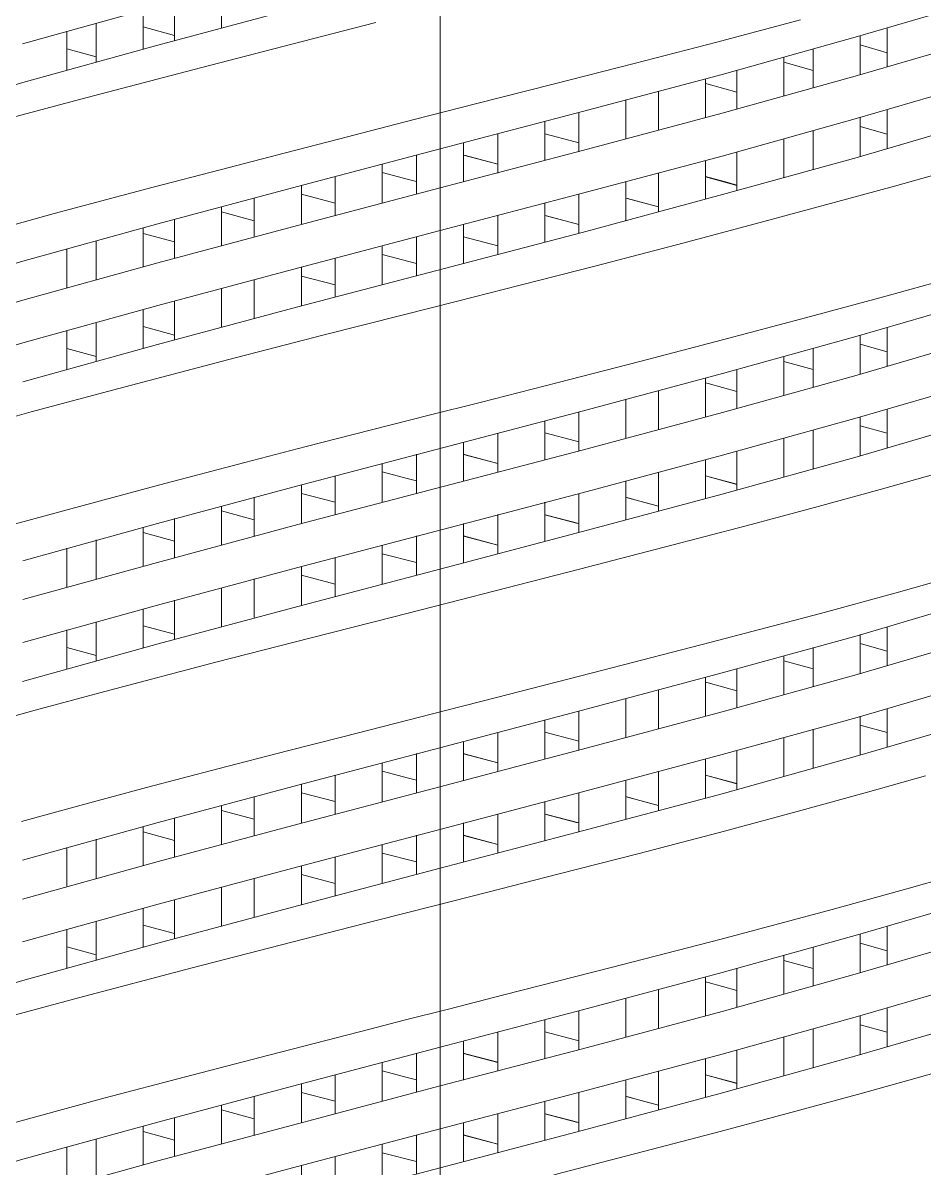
# Model space of a CAD drawing. Header units: millimetres. Extents: x 4229 to 8429, y -1187 to 1783.
# Drawn here: x 7529.9 to 7607.7, y 986.6 to 1085.4 of the extents above; entities that cross this region are included whole.
import ezdxf

# ---------------------------------------------------------------- set-up
doc = ezdxf.new("R2010")
doc.units = ezdxf.units.MM

msp = doc.modelspace()

# ---------------------------------------------------------------- linework, layer by layer
at = {"lineweight": 5, "ltscale": 10}
msp.add_line((7565.89, 1222.816), (7565.89, 810.123), dxfattribs=at)
at = {"lineweight": 5}
for p, q in [((7547.035, 1088.307), (7547.035, 1084.962)), ((7529.875, 1083.575), (7541.56, 1086.831)), ((7541.543, 1083.46), (7553.594, 1086.674)), ((7542.978, 1083.867), (7542.978, 1087.219)), ((7601.906, 1084.193), (7612.926, 1087.407)), ((7540.275, 1086.495), (7540.275, 1083.13)), ((7596.98, 1085.637), (7589.786, 1083.723)), ((7533.685, 1084.66), (7533.685, 1081.321)), ((7536.217, 1082.017), (7536.217, 1085.367)), ((7540.275, 1085.027), (7542.978, 1084.293)), ((7553.103, 1083.544), (7560.364, 1085.411)), ((7604.475, 1081.584), (7604.475, 1084.888)), ((7589.786, 1083.723), (7582.654, 1081.871)), ((7590.221, 1080.937), (7601.906, 1084.193)), ((7601.906, 1080.836), (7612.926, 1084.05)), ((7602.154, 1084.244), (7602.154, 1080.913)), ((7529.907, 1080.246), (7541.543, 1083.46)), ((7536.217, 1082.446), (7533.685, 1083.139)), ((7544.566, 1081.34), (7553.103, 1083.544)), ((7598.096, 1079.768), (7598.096, 1083.117)), ((7604.475, 1082.809), (7602.154, 1083.477)), ((7582.654, 1081.871), (7575.642, 1080.088)), ((7595.564, 1082.414), (7595.564, 1079.07)), ((7595.564, 1081.978), (7598.096, 1081.285)), ((7534.779, 1078.78), (7544.566, 1081.34)), ((7578.169, 1077.723), (7590.221, 1080.937)), ((7590.221, 1077.58), (7601.906, 1080.836)), ((7591.506, 1077.952), (7591.506, 1081.293)), ((7518.84, 1076.99), (7529.907, 1080.246)), ((7575.642, 1080.088), (7568.952, 1078.386)), ((7588.803, 1080.561), (7588.803, 1077.207)), ((7589.013, 1080.08), (7588.803, 1080.137)), ((7591.506, 1079.395), (7589.013, 1080.08)), ((7601.906, 1077.147), (7612.926, 1080.361)), ((7528.987, 1077.21), (7534.779, 1078.78)), ((7584.745, 1076.112), (7584.745, 1079.461)), ((7568.952, 1078.386), (7563.662, 1077.033)), ((7565.908, 1074.509), (7578.169, 1077.723)), ((7581.914, 1078.703), (7581.914, 1075.349)), ((7604.475, 1074.536), (7604.475, 1077.845)), ((7563.662, 1077.033), (7560.545, 1076.233)), ((7574.938, 1076.85), (7574.938, 1073.494)), ((7577.856, 1074.268), (7577.856, 1077.621)), ((7578.169, 1074.366), (7590.221, 1077.58)), ((7590.221, 1073.891), (7601.906, 1077.147)), ((7601.89, 1073.776), (7612.911, 1076.99)), ((7602.154, 1077.199), (7602.154, 1073.861)), ((7560.545, 1076.233), (7557.132, 1075.356)), ((7570.88, 1072.426), (7570.88, 1075.784)), ((7574.938, 1075.81), (7577.547, 1075.121)), ((7598.096, 1072.704), (7598.096, 1076.071)), ((7604.475, 1075.785), (7602.154, 1076.438)), ((7557.132, 1075.356), (7552.57, 1074.179)), ((7567.117, 1074.83), (7567.107, 1074.83)), ((7567.919, 1075.012), (7567.919, 1071.654)), ((7577.547, 1075.121), (7577.856, 1075.039)), ((7579.931, 1074.83), (7579.931, 1074.83)), ((7593.634, 1074.83), (7593.599, 1074.83)), ((7595.564, 1075.366), (7595.564, 1072.012)), ((7605.564, 1074.83), (7605.595, 1074.83)), ((7552.57, 1074.179), (7546.91, 1072.712)), ((7553.594, 1071.254), (7565.908, 1074.509)), ((7563.861, 1070.615), (7563.861, 1073.971)), ((7565.908, 1071.152), (7578.169, 1074.366)), ((7568.077, 1073.931), (7567.919, 1073.973)), ((7570.88, 1073.185), (7567.919, 1073.958)), ((7570.88, 1073.19), (7568.077, 1073.931)), ((7578.169, 1070.677), (7590.221, 1073.891)), ((7590.255, 1070.562), (7601.89, 1073.776)), ((7591.506, 1070.903), (7591.506, 1074.247)), ((7560.901, 1073.191), (7560.901, 1069.834)), ((7588.803, 1073.512), (7588.803, 1070.179)), ((7546.91, 1072.712), (7541.132, 1071.208)), ((7556.843, 1068.761), (7556.843, 1072.116)), ((7560.901, 1072.461), (7563.181, 1071.863)), ((7563.181, 1071.863), (7563.861, 1071.684)), ((7584.745, 1069.079), (7584.745, 1072.417)), ((7588.803, 1072.118), (7590.524, 1071.659)), ((7588.803, 1072.103), (7591.506, 1071.365)), ((7605.105, 1071.297), (7609.991, 1072.68)), ((7541.132, 1071.208), (7532.606, 1068.934)), ((7541.543, 1068.04), (7553.594, 1071.254)), ((7553.594, 1067.897), (7565.908, 1071.152)), ((7553.925, 1071.342), (7553.925, 1067.987)), ((7581.914, 1071.666), (7581.914, 1068.318)), ((7590.524, 1071.659), (7591.506, 1071.39)), ((7599.901, 1069.872), (7605.105, 1071.297)), ((7549.867, 1066.909), (7549.867, 1070.262)), ((7556.843, 1069.834), (7553.925, 1070.597)), ((7565.908, 1067.463), (7578.169, 1070.677)), ((7574.938, 1069.834), (7574.938, 1066.464)), ((7577.856, 1067.234), (7577.856, 1070.6)), ((7578.152, 1067.306), (7590.255, 1070.562)), ((7583.345, 1069.882), (7581.914, 1070.264)), ((7582.076, 1070.22), (7581.914, 1070.263)), ((7584.745, 1069.506), (7582.076, 1070.22)), ((7584.745, 1069.503), (7583.345, 1069.882)), ((7593.825, 1068.235), (7599.901, 1069.872)), ((7532.606, 1068.934), (7525.369, 1066.92)), ((7547.035, 1069.506), (7547.035, 1066.155)), ((7547.035, 1069.079), (7549.867, 1068.314)), ((7529.907, 1064.826), (7541.543, 1068.04)), ((7541.543, 1064.683), (7553.594, 1067.897)), ((7542.978, 1065.071), (7542.978, 1068.419)), ((7567.919, 1067.994), (7567.919, 1064.623)), ((7570.88, 1065.393), (7570.88, 1068.772)), ((7574.938, 1068.764), (7575.082, 1068.727)), ((7574.938, 1068.76), (7577.673, 1068.037)), ((7575.082, 1068.727), (7577.856, 1067.989)), ((7577.673, 1068.037), (7577.856, 1067.988)), ((7586.851, 1066.384), (7593.825, 1068.235)), ((7540.275, 1067.687), (7540.275, 1064.347)), ((7542.978, 1066.48), (7540.275, 1067.221)), ((7553.594, 1064.208), (7565.908, 1067.463)), ((7553.629, 1060.878), (7578.152, 1067.306)), ((7563.861, 1063.569), (7563.861, 1066.926)), ((7570.88, 1066.144), (7567.919, 1066.926)), ((7570.88, 1066.14), (7567.919, 1066.912)), ((7533.685, 1065.868), (7533.685, 1062.54)), ((7536.217, 1063.234), (7536.217, 1066.589)), ((7560.901, 1066.144), (7560.901, 1062.794)), ((7579.352, 1064.427), (7586.851, 1066.384)), ((7556.843, 1061.731), (7556.843, 1065.07)), ((7560.901, 1065.396), (7563.861, 1064.623)), ((7518.84, 1061.57), (7529.907, 1064.826)), ((7529.907, 1061.469), (7541.543, 1064.683)), ((7541.543, 1060.993), (7553.594, 1064.208)), ((7553.925, 1064.296), (7553.925, 1060.957)), ((7572.799, 1062.743), (7579.352, 1064.427)), ((7549.867, 1059.879), (7549.867, 1063.216)), ((7556.843, 1062.773), (7553.925, 1063.544)), ((7609.754, 1063.313), (7604.146, 1061.755)), ((7547.035, 1062.461), (7547.035, 1059.117)), ((7567.399, 1061.373), (7572.799, 1062.743)), ((7518.84, 1058.213), (7529.907, 1061.469)), ((7529.907, 1057.779), (7541.543, 1060.993)), ((7542.978, 1058.022), (7542.978, 1061.374)), ((7562.728, 1060.196), (7567.399, 1061.373)), ((7604.146, 1061.755), (7597.422, 1059.943)), ((7601.89, 1058.356), (7612.911, 1061.57)), ((7540.275, 1060.649), (7540.275, 1057.285)), ((7541.526, 1057.623), (7553.629, 1060.878)), ((7555.789, 1058.429), (7562.728, 1060.196)), ((7597.422, 1059.943), (7590.264, 1058.043)), ((7536.217, 1056.172), (7536.217, 1059.522)), ((7540.275, 1059.181), (7542.978, 1058.447)), ((7604.475, 1055.78), (7604.475, 1059.084)), ((7533.685, 1058.815), (7533.685, 1055.476)), ((7547.655, 1056.329), (7555.789, 1058.429)), ((7590.264, 1058.043), (7583.127, 1056.176)), ((7590.255, 1055.142), (7601.89, 1058.356)), ((7601.89, 1054.999), (7612.911, 1058.213)), ((7602.154, 1058.44), (7602.154, 1055.109)), ((7518.84, 1054.524), (7529.907, 1057.779)), ((7529.891, 1054.408), (7541.526, 1057.623)), ((7536.217, 1056.601), (7533.685, 1057.294)), ((7598.096, 1053.964), (7598.096, 1057.313)), ((7604.475, 1057.005), (7602.154, 1057.673)), ((7538.166, 1053.835), (7547.655, 1056.329)), ((7583.127, 1056.176), (7576.08, 1054.357)), ((7595.564, 1056.61), (7595.564, 1053.266)), ((7595.564, 1056.174), (7598.096, 1055.48)), ((7578.152, 1051.886), (7590.255, 1055.142)), ((7590.255, 1051.785), (7601.89, 1054.999)), ((7591.506, 1052.148), (7591.506, 1055.489)), ((7576.08, 1054.357), (7569.354, 1052.644)), ((7588.803, 1054.757), (7588.803, 1051.402)), ((7589.013, 1054.276), (7588.803, 1054.333)), ((7591.506, 1053.591), (7589.013, 1054.276)), ((7601.89, 1051.31), (7612.911, 1054.524)), ((7530.625, 1051.819), (7538.166, 1053.835)), ((7584.745, 1050.308), (7584.745, 1053.656)), ((7569.354, 1052.644), (7564.963, 1051.537)), ((7581.914, 1052.899), (7581.914, 1049.544)), ((7604.475, 1048.732), (7604.475, 1052.041)), ((7524.303, 1050.091), (7530.625, 1051.819)), ((7553.629, 1045.458), (7578.152, 1051.886)), ((7564.963, 1051.537), (7561.56, 1050.677)), ((7577.856, 1048.464), (7577.856, 1051.817)), ((7578.152, 1048.529), (7590.255, 1051.785)), ((7590.255, 1048.096), (7601.89, 1051.31)), ((7601.874, 1047.939), (7612.941, 1051.194)), ((7602.154, 1051.395), (7602.154, 1048.057)), ((7561.56, 1050.677), (7558.501, 1049.898)), ((7574.938, 1051.046), (7574.938, 1047.69)), ((7598.096, 1046.9), (7598.096, 1050.266)), ((7604.475, 1049.981), (7602.154, 1050.634)), ((7558.501, 1049.898), (7554.342, 1048.831)), ((7567.919, 1049.208), (7567.919, 1045.85)), ((7570.88, 1046.622), (7570.88, 1049.98)), ((7574.938, 1050.006), (7577.547, 1049.317)), ((7577.547, 1049.317), (7577.856, 1049.235)), ((7595.564, 1049.562), (7595.564, 1046.208)), ((7554.342, 1048.831), (7549.051, 1047.46)), ((7553.629, 1042.101), (7578.152, 1048.529)), ((7563.861, 1044.811), (7563.861, 1048.167)), ((7567.117, 1049.026), (7567.107, 1049.026)), ((7568.077, 1048.127), (7567.919, 1048.168)), ((7570.88, 1047.381), (7567.919, 1048.154)), ((7570.88, 1047.386), (7568.077, 1048.127)), ((7578.152, 1044.84), (7590.255, 1048.096)), ((7579.931, 1049.026), (7579.931, 1049.026)), ((7591.506, 1045.099), (7591.506, 1048.443)), ((7593.634, 1049.026), (7593.599, 1049.026)), ((7605.564, 1049.026), (7605.595, 1049.026)), ((7549.051, 1047.46), (7541.707, 1045.528)), ((7560.901, 1047.386), (7560.901, 1044.03)), ((7588.803, 1047.706), (7588.803, 1044.36)), ((7590.238, 1044.725), (7601.874, 1047.939)), ((7556.843, 1042.957), (7556.843, 1046.312)), ((7560.901, 1046.657), (7563.181, 1046.059)), ((7584.745, 1043.269), (7584.745, 1046.61)), ((7588.803, 1046.314), (7590.524, 1045.855)), ((7588.803, 1046.299), (7591.506, 1045.561)), ((7603.875, 1045.129), (7608.67, 1046.49)), ((7541.707, 1045.528), (7535.095, 1043.762)), ((7541.526, 1042.202), (7553.629, 1045.458)), ((7553.925, 1045.538), (7553.925, 1042.183)), ((7563.181, 1046.059), (7563.861, 1045.88)), ((7581.914, 1045.862), (7581.914, 1042.514)), ((7590.524, 1045.855), (7591.506, 1045.586)), ((7598.51, 1043.649), (7603.875, 1045.129)), ((7549.867, 1041.105), (7549.867, 1044.458)), ((7553.629, 1038.412), (7578.152, 1044.84)), ((7556.843, 1044.03), (7553.925, 1044.793)), ((7577.856, 1041.429), (7577.856, 1044.796)), ((7578.187, 1041.511), (7590.238, 1044.725)), ((7583.345, 1044.078), (7581.914, 1044.46)), ((7582.076, 1044.416), (7581.914, 1044.459)), ((7584.745, 1043.702), (7582.076, 1044.416)), ((7535.095, 1043.762), (7529.264, 1042.18)), ((7547.035, 1043.702), (7547.035, 1040.351)), ((7547.035, 1043.275), (7549.867, 1042.51)), ((7574.938, 1044.03), (7574.938, 1040.66)), ((7584.745, 1043.699), (7583.345, 1044.078)), ((7592.308, 1041.991), (7598.51, 1043.649)), ((7529.891, 1038.988), (7541.526, 1042.202)), ((7542.978, 1039.267), (7542.978, 1042.615)), ((7567.919, 1042.19), (7567.919, 1038.819)), ((7570.88, 1039.589), (7570.88, 1042.968)), ((7574.938, 1042.96), (7575.082, 1042.923)), ((7574.938, 1042.956), (7577.673, 1042.233)), ((7575.082, 1042.923), (7577.856, 1042.185)), ((7577.673, 1042.233), (7577.856, 1042.184)), ((7540.275, 1041.883), (7540.275, 1038.543)), ((7542.978, 1040.676), (7540.275, 1041.417)), ((7541.526, 1038.845), (7553.629, 1042.101)), ((7565.873, 1038.255), (7578.187, 1041.511)), ((7585.241, 1040.148), (7592.308, 1041.991)), ((7536.217, 1037.43), (7536.217, 1040.784)), ((7560.901, 1040.34), (7560.901, 1036.99)), ((7563.861, 1037.765), (7563.861, 1041.122)), ((7570.88, 1040.34), (7567.919, 1041.122)), ((7570.88, 1040.335), (7567.919, 1041.108)), ((7533.685, 1040.063), (7533.685, 1036.736)), ((7556.843, 1035.927), (7556.843, 1039.266)), ((7560.901, 1039.592), (7563.861, 1038.819)), ((7577.933, 1038.255), (7585.241, 1040.148)), ((7529.891, 1035.631), (7541.526, 1038.845)), ((7541.526, 1035.156), (7553.629, 1038.412)), ((7553.612, 1035.041), (7565.873, 1038.255)), ((7553.925, 1038.492), (7553.925, 1035.153)), ((7571.656, 1036.639), (7577.933, 1038.255)), ((7549.867, 1034.075), (7549.867, 1037.412)), ((7556.843, 1036.969), (7553.925, 1037.739)), ((7610.648, 1037.759), (7605.237, 1036.23)), ((7547.035, 1036.657), (7547.035, 1033.312)), ((7566.504, 1035.318), (7571.656, 1036.639)), ((7605.237, 1036.23), (7598.714, 1034.444)), ((7542.978, 1032.218), (7542.978, 1035.57)), ((7561.795, 1034.115), (7566.504, 1035.318)), ((7601.874, 1032.518), (7612.941, 1035.774)), ((7529.891, 1031.942), (7541.526, 1035.156)), ((7540.275, 1034.845), (7540.275, 1031.481)), ((7541.56, 1031.827), (7553.612, 1035.041)), ((7598.714, 1034.444), (7589.293, 1031.962)), ((7536.217, 1030.368), (7536.217, 1033.718)), ((7540.275, 1033.377), (7542.978, 1032.643)), ((7554.779, 1032.332), (7561.795, 1034.115)), ((7533.685, 1033.011), (7533.685, 1029.672)), ((7546.559, 1030.232), (7554.779, 1032.332)), ((7590.238, 1029.304), (7601.874, 1032.518)), ((7601.874, 1029.161), (7612.941, 1032.417)), ((7602.154, 1032.618), (7602.154, 1029.288)), ((7604.475, 1029.959), (7604.475, 1033.263)), ((7529.875, 1028.571), (7541.56, 1031.827)), ((7536.217, 1030.797), (7533.685, 1031.49)), ((7589.293, 1031.962), (7579.931, 1029.543)), ((7598.096, 1028.143), (7598.096, 1031.492)), ((7604.475, 1031.184), (7602.154, 1031.852)), ((7595.564, 1030.788), (7595.564, 1027.445)), ((7595.564, 1030.353), (7598.096, 1029.659)), ((7536.976, 1027.711), (7546.559, 1030.232)), ((7579.931, 1029.543), (7570.773, 1027.189)), ((7591.506, 1026.326), (7591.506, 1029.668)), ((7578.187, 1026.09), (7590.238, 1029.304)), ((7588.803, 1028.935), (7588.803, 1025.581)), ((7589.013, 1028.455), (7588.803, 1028.512)), ((7591.506, 1027.77), (7589.013, 1028.455)), ((7590.238, 1025.947), (7601.874, 1029.161)), ((7601.874, 1025.472), (7612.941, 1028.728)), ((7530.949, 1026.083), (7536.976, 1027.711)), ((7584.745, 1024.487), (7584.745, 1027.835)), ((7570.773, 1027.189), (7565.112, 1025.739)), ((7581.914, 1027.078), (7581.914, 1023.723)), ((7525.742, 1024.647), (7530.949, 1026.083)), ((7565.112, 1025.739), (7560.988, 1024.686)), ((7565.873, 1022.835), (7578.187, 1026.09)), ((7577.856, 1022.643), (7577.856, 1025.996)), ((7578.187, 1022.733), (7590.238, 1025.947)), ((7590.238, 1022.258), (7601.874, 1025.472)), ((7602.154, 1025.574), (7602.154, 1022.236)), ((7604.475, 1022.911), (7604.475, 1026.22)), ((7560.988, 1024.686), (7557.494, 1023.796)), ((7574.938, 1025.225), (7574.938, 1021.869)), ((7598.096, 1021.079), (7598.096, 1024.445)), ((7601.906, 1022.143), (7612.926, 1025.357)), ((7604.475, 1024.16), (7602.154, 1024.812)), ((7557.494, 1023.796), (7552.724, 1022.583)), ((7570.88, 1020.801), (7570.88, 1024.158)), ((7574.938, 1024.184), (7577.547, 1023.496)), ((7577.547, 1023.496), (7577.856, 1023.414)), ((7595.564, 1023.741), (7595.564, 1020.387)), ((7552.724, 1022.583), (7546.717, 1021.038)), ((7553.612, 1019.621), (7565.873, 1022.835)), ((7565.873, 1019.478), (7578.187, 1022.733)), ((7567.117, 1023.205), (7567.107, 1023.205)), ((7567.919, 1023.387), (7567.919, 1020.029)), ((7579.931, 1023.205), (7579.931, 1023.205)), ((7591.506, 1019.278), (7591.506, 1022.621)), ((7593.634, 1023.205), (7593.599, 1023.205)), ((7605.564, 1023.205), (7605.595, 1023.205)), ((7560.901, 1021.565), (7560.901, 1018.208)), ((7563.861, 1018.99), (7563.861, 1022.346)), ((7568.077, 1022.306), (7567.919, 1022.347)), ((7570.88, 1021.56), (7567.919, 1022.333)), ((7570.88, 1021.565), (7568.077, 1022.306)), ((7578.187, 1019.044), (7590.238, 1022.258)), ((7588.803, 1021.885), (7588.803, 1018.539)), ((7590.221, 1018.887), (7601.906, 1022.143)), ((7546.717, 1021.038), (7540.572, 1019.422)), ((7556.843, 1017.136), (7556.843, 1020.49)), ((7560.901, 1020.836), (7563.181, 1020.238)), ((7584.745, 1017.448), (7584.745, 1020.789)), ((7588.803, 1020.493), (7590.524, 1020.034)), ((7588.803, 1020.477), (7591.506, 1019.74)), ((7541.56, 1016.407), (7553.612, 1019.621)), ((7553.612, 1016.264), (7565.873, 1019.478)), ((7553.925, 1019.717), (7553.925, 1016.362)), ((7563.181, 1020.238), (7563.861, 1020.058)), ((7581.914, 1020.041), (7581.914, 1016.693)), ((7590.524, 1020.034), (7591.506, 1019.765)), ((7602.765, 1019.014), (7607.768, 1020.421)), ((7540.572, 1019.422), (7534.925, 1017.904)), ((7549.867, 1015.284), (7549.867, 1018.637)), ((7556.843, 1018.208), (7553.925, 1018.971)), ((7565.873, 1015.789), (7578.187, 1019.044)), ((7577.856, 1015.613), (7577.856, 1018.949)), ((7578.169, 1015.673), (7590.221, 1018.887)), ((7583.345, 1018.257), (7581.914, 1018.639)), ((7582.076, 1018.595), (7581.914, 1018.638)), ((7584.745, 1017.881), (7582.076, 1018.595)), ((7597.018, 1017.434), (7602.765, 1019.014)), ((7534.925, 1017.904), (7529.786, 1016.493)), ((7547.035, 1017.881), (7547.035, 1014.53)), ((7574.938, 1018.209), (7574.938, 1014.839)), ((7584.745, 1017.878), (7583.345, 1018.257)), ((7542.978, 1013.446), (7542.978, 1016.794)), ((7547.035, 1017.454), (7549.867, 1016.689)), ((7570.88, 1013.765), (7570.88, 1017.113)), ((7574.938, 1017.139), (7575.082, 1017.102)), ((7574.938, 1017.135), (7577.673, 1016.411)), ((7575.082, 1017.102), (7577.856, 1016.364)), ((7590.444, 1015.669), (7597.018, 1017.434)), ((7529.875, 1013.151), (7541.56, 1016.407)), ((7540.275, 1016.062), (7540.275, 1012.722)), ((7542.978, 1014.855), (7540.275, 1015.596)), ((7541.56, 1013.05), (7553.612, 1016.264)), ((7553.612, 1012.574), (7565.873, 1015.789)), ((7565.908, 1012.459), (7578.169, 1015.673)), ((7567.919, 1016.369), (7567.919, 1012.998)), ((7577.673, 1016.411), (7577.856, 1016.363)), ((7583.067, 1013.738), (7590.444, 1015.669)), ((7536.217, 1011.609), (7536.217, 1014.963)), ((7560.901, 1014.519), (7560.901, 1011.169)), ((7563.861, 1011.943), (7563.861, 1015.301)), ((7570.88, 1014.519), (7567.919, 1015.301)), ((7570.88, 1014.514), (7567.919, 1015.287)), ((7533.685, 1014.242), (7533.685, 1010.914)), ((7560.901, 1013.771), (7563.861, 1012.998)), ((7576.056, 1011.948), (7583.067, 1013.738)), ((7529.875, 1009.794), (7541.56, 1013.05)), ((7541.56, 1009.36), (7553.612, 1012.574)), ((7553.925, 1012.671), (7553.925, 1009.332)), ((7556.843, 1010.106), (7556.843, 1013.445)), ((7549.867, 1008.254), (7549.867, 1011.591)), ((7553.594, 1009.204), (7565.908, 1012.459)), ((7556.843, 1011.148), (7553.925, 1011.918)), ((7570.118, 1010.436), (7576.056, 1011.948)), ((7611.45, 1012.17), (7606.164, 1010.682)), ((7547.035, 1010.836), (7547.035, 1007.491)), ((7606.164, 1010.682), (7599.721, 1008.908)), ((7542.978, 1006.397), (7542.978, 1009.748)), ((7565.26, 1009.194), (7570.118, 1010.436)), ((7601.906, 1006.723), (7612.926, 1009.937)), ((7529.875, 1006.105), (7541.56, 1009.36)), ((7540.275, 1009.024), (7540.275, 1005.66)), ((7541.543, 1005.989), (7553.594, 1009.204)), ((7560.389, 1007.947), (7565.26, 1009.194)), ((7599.721, 1008.908), (7590.139, 1006.345)), ((7536.217, 1004.547), (7536.217, 1007.897)), ((7553.094, 1006.072), (7560.389, 1007.947)), ((7533.685, 1007.19), (7533.685, 1003.851)), ((7540.275, 1007.556), (7542.978, 1006.822)), ((7590.221, 1003.467), (7601.906, 1006.723)), ((7602.154, 1006.771), (7602.154, 1003.441)), ((7604.475, 1004.112), (7604.475, 1007.416)), ((7529.907, 1002.775), (7541.543, 1005.989)), ((7536.217, 1004.976), (7533.685, 1005.669)), ((7544.513, 1003.856), (7553.094, 1006.072)), ((7590.139, 1006.345), (7580.652, 1003.888)), ((7598.096, 1002.296), (7598.096, 1005.645)), ((7601.906, 1003.366), (7612.926, 1006.58)), ((7604.475, 1005.337), (7602.154, 1006.005)), ((7595.564, 1004.942), (7595.564, 1001.598)), ((7534.686, 1001.284), (7544.513, 1003.856)), ((7580.652, 1003.888), (7571.399, 1001.539)), ((7591.506, 1000.48), (7591.506, 1003.821)), ((7595.564, 1004.506), (7598.096, 1003.812)), ((7518.84, 999.52), (7529.907, 1002.775)), ((7578.169, 1000.253), (7590.221, 1003.467)), ((7588.803, 1003.089), (7588.803, 999.734)), ((7589.013, 1002.608), (7588.803, 1002.665)), ((7590.221, 1000.11), (7601.906, 1003.366)), ((7601.906, 999.677), (7612.926, 1002.891)), ((7584.745, 998.64), (7584.745, 1001.988)), ((7591.506, 1001.923), (7589.013, 1002.608)), ((7527.628, 999.365), (7534.686, 1001.284)), ((7571.399, 1001.539), (7566.607, 1000.316)), ((7581.914, 1001.231), (7581.914, 997.876)), ((7566.607, 1000.316), (7562.809, 999.344)), ((7565.908, 997.039), (7578.169, 1000.253)), ((7577.856, 996.796), (7577.856, 1000.149)), ((7578.169, 996.896), (7590.221, 1000.11)), ((7602.154, 999.727), (7602.154, 996.389)), ((7604.475, 997.064), (7604.475, 1000.373)), ((7562.809, 999.344), (7559.826, 998.578)), ((7574.938, 999.378), (7574.938, 996.022)), ((7590.221, 996.421), (7601.906, 999.677)), ((7601.89, 996.306), (7612.911, 999.52)), ((7604.475, 998.313), (7602.154, 998.966)), ((7559.826, 998.578), (7556.05, 997.606)), ((7570.88, 994.954), (7570.88, 998.312)), ((7574.938, 998.338), (7577.547, 997.649)), ((7595.564, 997.894), (7595.564, 994.54)), ((7598.096, 995.232), (7598.096, 998.598)), ((7556.05, 997.606), (7551.132, 996.336)), ((7553.594, 993.783), (7565.908, 997.039)), ((7565.908, 993.682), (7578.169, 996.896)), ((7567.117, 997.358), (7567.107, 997.358)), ((7567.919, 997.54), (7567.919, 994.182)), ((7577.547, 997.649), (7577.856, 997.567)), ((7579.931, 997.358), (7579.931, 997.358)), ((7591.506, 993.431), (7591.506, 996.775)), ((7593.634, 997.358), (7593.599, 997.358)), ((7605.564, 997.358), (7605.595, 997.358)), ((7551.132, 996.336), (7543.802, 994.433)), ((7563.861, 993.143), (7563.861, 996.499)), ((7568.077, 996.459), (7567.919, 996.5)), ((7570.88, 995.713), (7567.919, 996.486)), ((7570.88, 995.718), (7568.077, 996.459)), ((7578.169, 993.207), (7590.221, 996.421)), ((7588.803, 996.038), (7588.803, 992.692)), ((7590.255, 993.092), (7601.89, 996.306)), ((7607.048, 994.371), (7612.037, 995.805)), ((7560.901, 995.718), (7560.901, 992.362)), ((7560.901, 994.989), (7563.181, 994.391)), ((7584.745, 991.606), (7584.745, 994.945)), ((7543.802, 994.433), (7536.991, 992.646)), ((7541.543, 990.569), (7553.594, 993.783)), ((7553.925, 993.87), (7553.925, 990.515)), ((7556.843, 991.289), (7556.843, 994.644)), ((7563.181, 994.391), (7563.861, 994.212)), ((7581.914, 994.183), (7581.914, 990.845)), ((7588.803, 994.646), (7590.524, 994.187)), ((7588.803, 994.63), (7591.506, 993.893)), ((7590.524, 994.187), (7591.506, 993.918)), ((7602.219, 993.033), (7607.048, 994.371)), ((7549.867, 989.437), (7549.867, 992.79)), ((7553.594, 990.426), (7565.908, 993.682)), ((7556.843, 992.362), (7553.925, 993.125)), ((7565.908, 989.993), (7578.169, 993.207)), ((7577.856, 989.761), (7577.856, 993.128)), ((7578.152, 989.836), (7590.255, 993.092)), ((7583.345, 992.41), (7581.914, 992.792)), ((7582.076, 992.748), (7581.914, 992.791)), ((7596.592, 991.507), (7602.219, 993.033)), ((7536.991, 992.646), (7530.911, 990.999)), ((7547.035, 992.034), (7547.035, 988.683)), ((7574.938, 992.362), (7574.938, 988.992)), ((7584.745, 992.034), (7582.076, 992.748)), ((7584.745, 992.031), (7583.345, 992.41)), ((7530.911, 990.999), (7525.529, 989.495)), ((7542.978, 987.599), (7542.978, 990.947)), ((7547.035, 991.607), (7549.867, 990.842)), ((7570.88, 987.918), (7570.88, 991.266)), ((7574.938, 991.292), (7575.082, 991.255)), ((7574.938, 991.288), (7577.673, 990.564)), ((7575.082, 991.255), (7577.856, 990.517)), ((7590.07, 989.764), (7596.592, 991.507)), ((7529.907, 987.355), (7541.543, 990.569)), ((7540.275, 990.215), (7540.275, 986.875)), ((7541.543, 987.212), (7553.594, 990.426)), ((7553.594, 986.737), (7565.908, 989.993)), ((7553.629, 983.408), (7578.152, 989.836)), ((7567.919, 990.493), (7567.919, 987.137)), ((7577.673, 990.564), (7577.856, 990.516)), ((7536.217, 985.762), (7536.217, 989.116)), ((7542.978, 989.008), (7540.275, 989.749)), ((7563.861, 986.097), (7563.861, 989.454)), ((7570.88, 988.672), (7567.919, 989.454)), ((7570.88, 988.667), (7567.919, 989.44)), ((7582.681, 987.822), (7590.07, 989.764)), ((7533.685, 988.395), (7533.685, 985.067)), ((7560.901, 988.672), (7560.901, 985.322)), ((7560.901, 987.924), (7563.861, 987.151)), ((7518.84, 984.099), (7529.907, 987.355)), ((7529.907, 983.998), (7541.543, 987.212)), ((7556.843, 984.259), (7556.843, 987.598)), ((7575.71, 986.018), (7582.681, 987.822)), ((7541.543, 983.523), (7553.594, 986.737)), ((7553.925, 986.824), (7553.925, 983.485))]:
    msp.add_line(p, q, dxfattribs=at)

doc.saveas('drawing.dxf')
